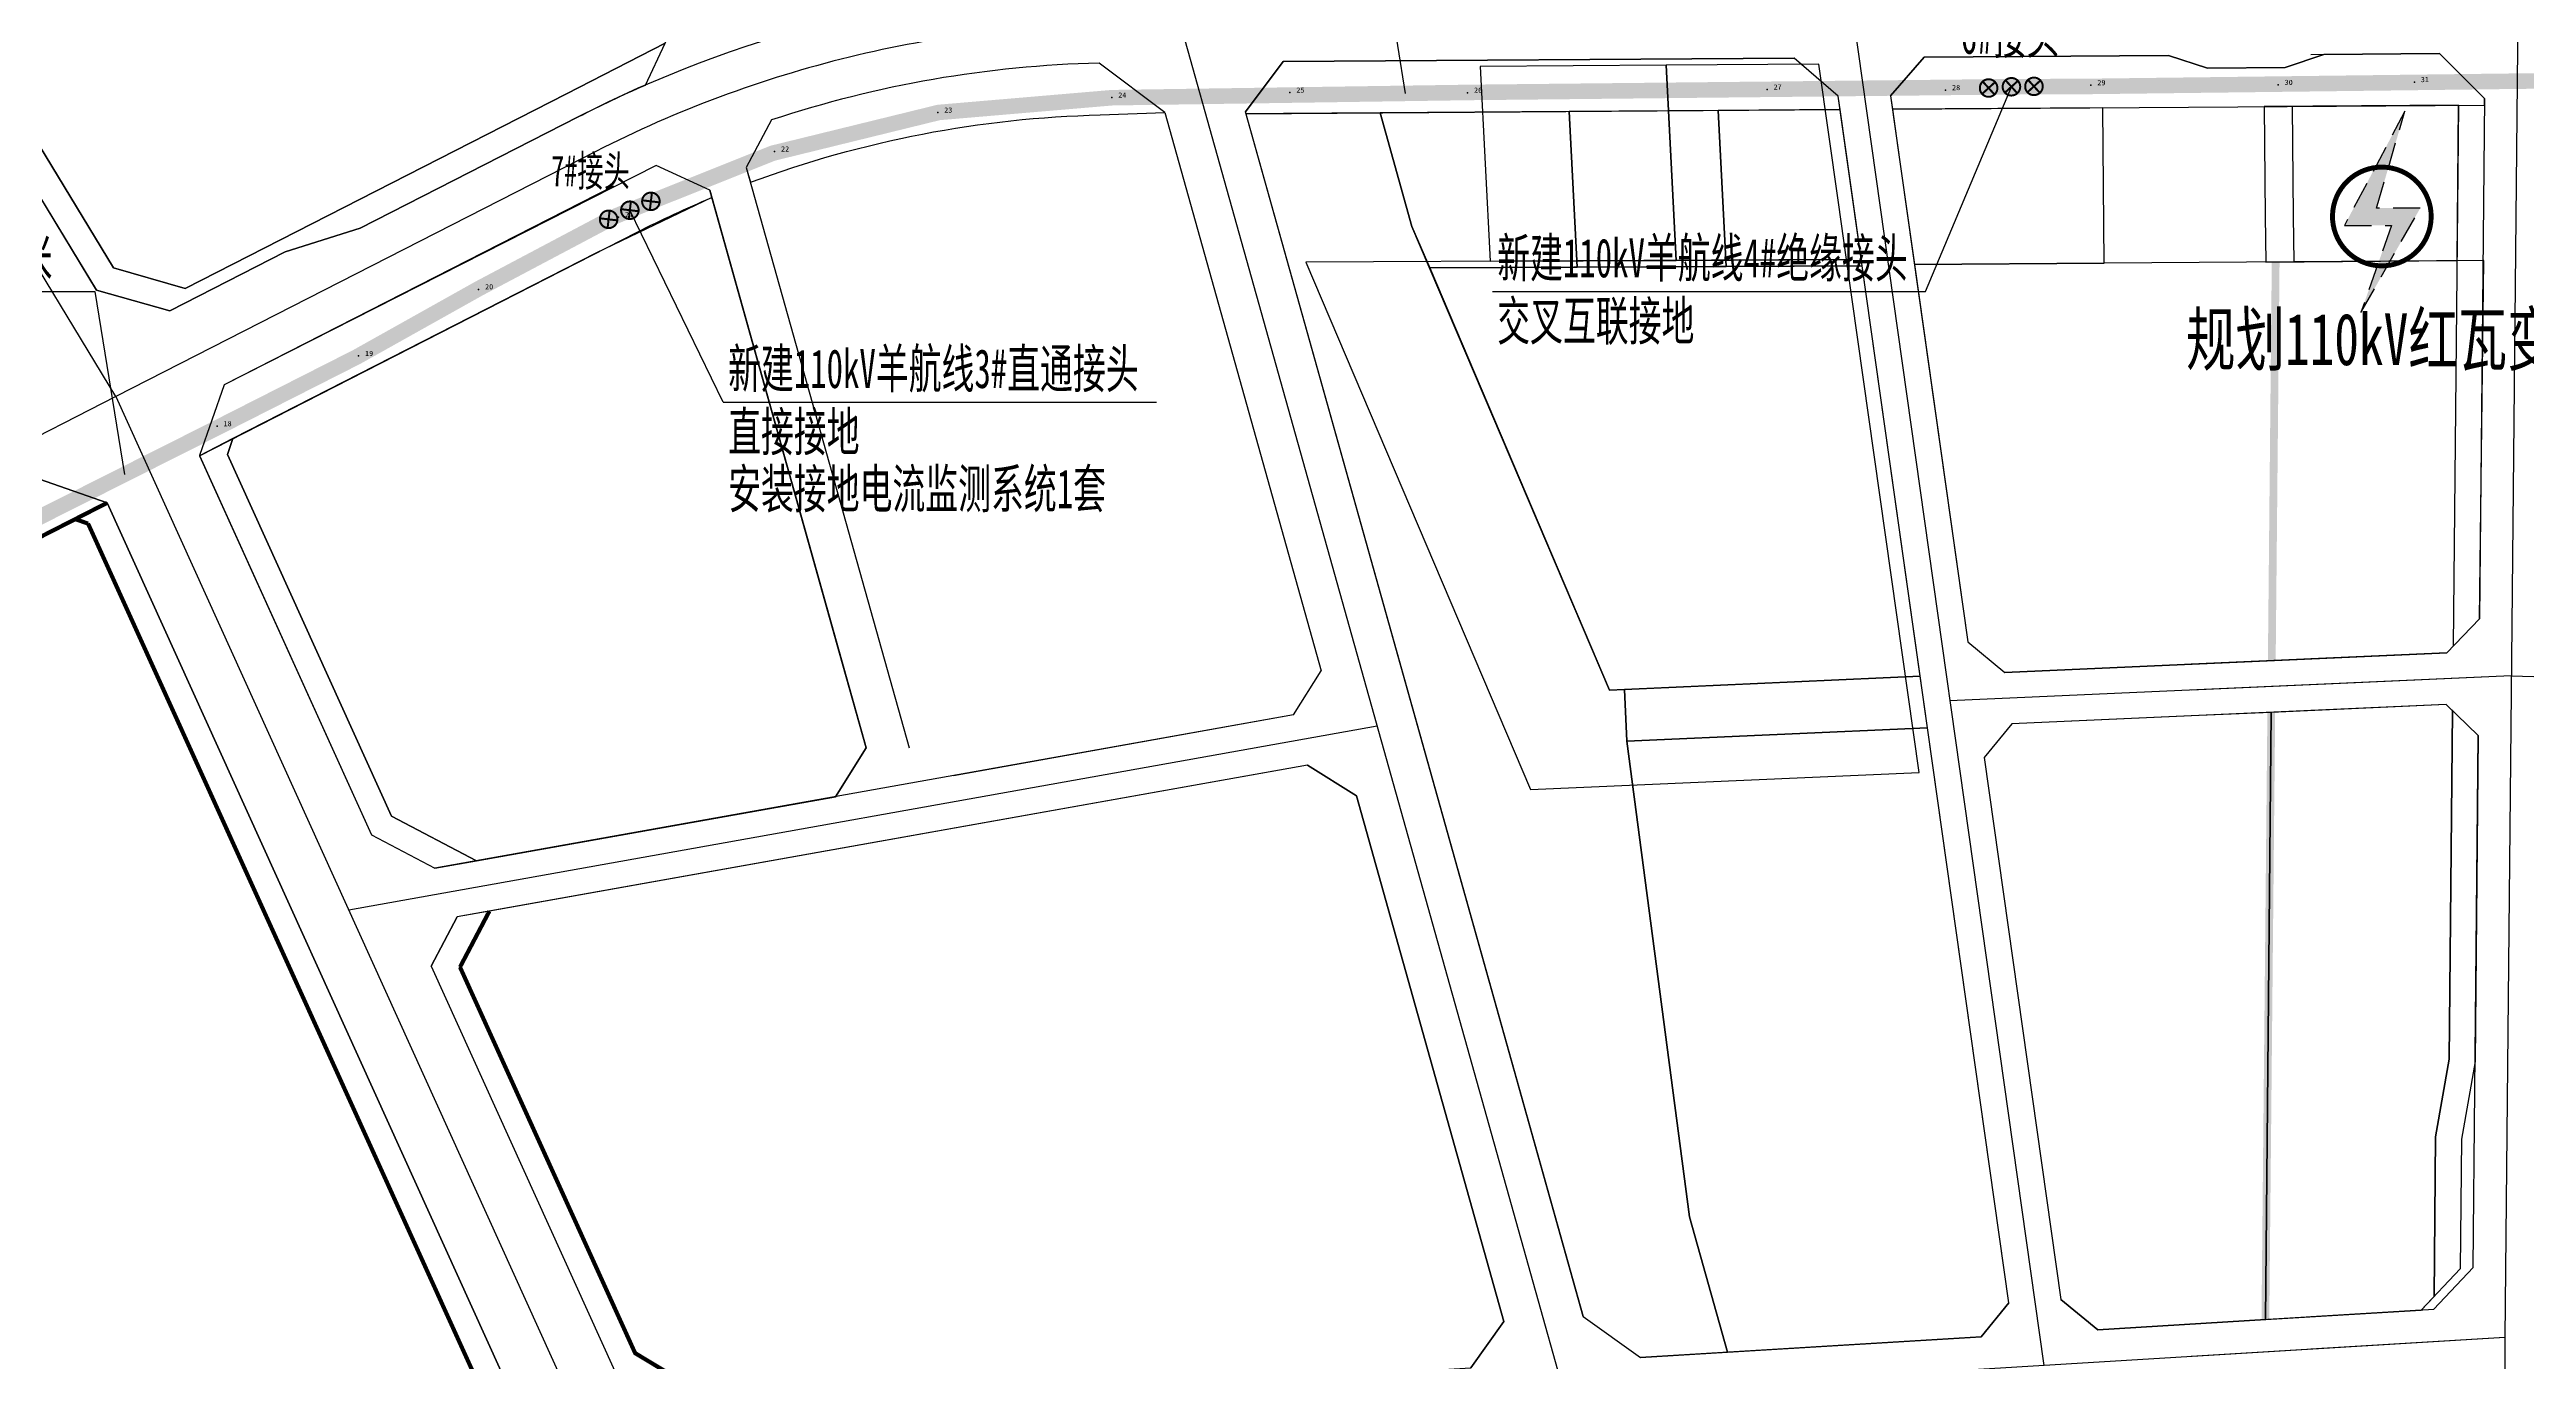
# Model space of a CAD drawing. Header units: inches. Extents: x 14633 to 228805, y -943 to 210487.
# Drawn here: x 215527 to 216483, y 204883 to 205389 of the extents above; entities that cross this region are included whole.
import ezdxf

# ---------------------------------------------------------------- set-up
doc = ezdxf.new("R2010")
doc.units = ezdxf.units.IN
doc.header["$LTSCALE"] = 10
doc.header["$MEASUREMENT"] = 0
for name, pattern in [('CENTER', [2, 1.25, -0.25, 0.25, -0.25]), ('DASH', [0.35, 0.25, -0.1]), ('DASHED', [0.75, 0.5, -0.25]), ('DASHEDX2', [1.5, 1, -0.5]), ('HIDDENX2', [0.75, 0.5, -0.25])]:
    doc.linetypes.add(name, pattern=pattern)
for name, color, linetype in [('110KV电缆改造线', 1, 'Continuous'), ('110kV羊航线现状', 7, 'Continuous'), ('1地块界线', 7, 'DASHEDX2'), ('1道路中线', 7, 'CENTER'), ('1道路红线', 7, 'Continuous'), ('80m线', 7, 'DASHED'), ('B-C', 233, 'Continuous'), ('B-C2', 220, 'Continuous'), ('B-G12', 102, 'Continuous'), ('B-G22', 122, 'Continuous'), ('B-R21', 51, 'Continuous'), ('B-R22', 21, 'Continuous'), ('B-U12', 144, 'Continuous'), ('Error_Layer', 7, 'Continuous'), ('粘贴', 7, 'Continuous'), ('防护绿地', 5, 'Continuous')]:
    doc.layers.add(name, color=color, linetype=linetype)
doc.styles.add('GTF_XW', font='', dxfattribs={"width": 0.85})
doc.styles.add('LY', font='simhei.ttf', dxfattribs={"height": 110})
doc.styles.get("Standard").update_dxf_attribs({"font": ''})
doc.styles.get('GTF_XW').set_extended_font_data('SimSun')
doc.styles.get('Standard').set_extended_font_data('SimSun')

# ---------------------------------------------------------------- blocks, each defined once
blk = doc.blocks.new('规划110')
at = {"linetype": 'HIDDENX2'}
blk.add_hatch(color=8, dxfattribs=at).paths.add_polyline_path([(4.227091767660255, 19.33197846131247), (-6.871658793535659, -1.657935183404391), (1.783887494735751, -1.657935183404391), (-3.841519912506243, -17.62183435089514), (7.066970484783582, 1.545551573154), (-0.9647208968597454, 1.545551573154)])
at = {"color": 8, "linetype": 'HIDDENX2'}
blk.add_lwpolyline([(4.227091767660255, 19.33197846131247), (-6.871658793535659, -1.657935183404391), (1.783887494735751, -1.657935183404391), (-3.841519912506243, -17.62183435089514), (7.066970484783582, 1.545551573154), (-0.9647208968597454, 1.545551573154)], close=True, dxfattribs=at)
at = {"color": 8, "const_width": 0.9071423109291816}
blk.add_lwpolyline([(6.421601556301908, -6.40732008564396, 102.191606915449), (6.165958904286995, -6.653695816494746, 0.009785539440899585)], format="xyb", close=True, dxfattribs=at)
blk = doc.blocks.new('357457')
at = {"color": 8}
for p in [(16189.855, 5373.979, -5.093), (16189.855, 5373.979, -5.093), (16258.767, 5373.761, -5.013), (16258.767, 5373.761, -5.013), (16314.839, 5375.661, -5.138), (16314.839, 5375.661, -5.138), (16387.132, 5375.786, -5.091), (16387.132, 5375.786, -5.091), (16439.717, 5376.865, -5.165), (16439.717, 5376.865, -5.165), (15869.723, 5365.097, -4.853), (15869.723, 5365.097, -4.853), (15936.924, 5370.891, -5.213), (15936.924, 5370.891, -5.213), (16005.664, 5372.812, -4.981), (16005.664, 5372.812, -4.981), (16074.242, 5372.792, -4.997), (16074.242, 5372.792, -4.997), (15806.761, 5350.09, -5.604), (15806.761, 5350.09, -5.604), (15746.523, 5324.773, -4.917), (15746.523, 5324.773, -4.917), (15692.497, 5296.921, -5.588), (15692.497, 5296.921, -5.588), (15646.158, 5271.217, -5.792), (15646.158, 5271.217, -5.792), (15591.558, 5244.096, -5.365), (15591.558, 5244.096, -5.365)]:
    blk.add_point(p, dxfattribs=at)
for s, p in [('25', (16008.164, 5372.812)), ('26', (16076.742, 5372.792)), ('27', (16192.355, 5373.979)), ('28', (16261.267, 5373.761)), ('29', (16317.339, 5375.661)), ('30', (16389.632, 5375.786)), ('31', (16442.217, 5376.865)), ('23', (15872.223, 5365.097)), ('24', (15939.424, 5370.891)), ('22', (15809.261, 5350.09)), ('21', (15749.023, 5324.773)), ('20', (15694.997, 5296.921)), ('19', (15648.658, 5271.217)), ('18', (15594.058, 5244.096))]:
    blk.add_text(s, height=2, dxfattribs=at).set_placement(p)
blk = doc.blocks.new('121224')
at = {"layer": '110KV电缆改造线', "color": 3, "lineweight": -2, "const_width": 1.5, "flags": 128}
blk.add_lwpolyline([(6155.907721018499, 28411.77077455348, -1), (6166.256586455725, 28403.52152679133, -1), (6155.907721018499, 28411.77077455348, 1.896543585588119)], format="xyb", dxfattribs=at)
for points in [[(6155.907721018499, 28411.77077455348), (6166.256586455725, 28403.52152679133)], [(6165.206777618187, 28412.82058339101), (6156.957529856041, 28402.4717179538)]]:
    blk.add_lwpolyline(points, dxfattribs=at)

msp = doc.modelspace()

# ---------------------------------------------------------------- linework, layer by layer
at = {"layer": '110kV羊航线现状', "color": 0}
for p, q in [((216038.7763333192, 205443.0329118159), (216050.2202294959, 205372.5258006164, 0.107)), ((216251.0441350506, 205296.1057413545, -0.214), (216284.1787410241, 205375.0837310463)), ((215786.9513807108, 205253.3922685993), (215750.8805617143, 205327.4499993239)), ((215247.2122235375, 205296.0457011833), (215544.4065127085, 205296.0457011833)), ((215544.4065127085, 205296.0457011833), (215555.8504088852, 205225.5385899839, 0.1070000000000003)), ((216083.8313324443, 205296.1057413545, -0.214), (216251.0441350506, 205296.1057413545, -0.214)), ((215786.9513807108, 205253.3922685993), (215954.1641833171, 205253.3922685993))]:
    msp.add_line(p, q, dxfattribs=at)
at = {"layer": '110kV羊航线现状', "color": 0, "linetype": 'DASH', "const_width": 6, "elevation": 0.107}
for points in [[(216284.1787410229, 205375.0837310465), (216074.9838531606, 205372.8902580521), (215937.0284465188, 205370.8599060155), (215870.0990170941, 205365.1642755121), (215806.0434796912, 205349.4539061284), (215750.8805617143, 205327.4499993239)], [(216819.4633822564, 205379.0952132475), (216814.0236382776, 205379.1398070993), (216754.1065423272, 205378.2141313934), (216695.7192106282, 205378.9480724297), (216513.8722590276, 205377.6634315262), (216313.0081355456, 205375.1936018657), (216284.1787410229, 205375.0837310465)], [(215750.8805617143, 205327.4499993239), (215745.2638287446, 205325.1068341753), (215692.7576771729, 205297.3035612178), (215645.4691987419, 205270.8398038786), (215591.0036481491, 205243.223375519), (215520.6971696212, 205207.8538044487), (215467.5028292732, 205179.8366177395), (215353.5466628074, 205122.1915986281), (215285.7648931415, 205092.4495797194)]]:
    msp.add_lwpolyline(points, dxfattribs=at)
at = {"layer": '1地块界线', "color": 8, "ltscale": 20, "const_width": 1.6, "flags": 128}
for points in [[(215239.9508424554, 205056.7389991308), (215549.1231194456, 205214.5486519895)], [(215536.8061240973, 205208.2617339673), (215541.7576239383, 205206.5303877391)], [(215541.7576239383, 205206.5303877391), (215695.4960756901, 204867.8289644533)], [(215685.3174863125, 205035.419416241), (215696.6516661088, 205056.9782508244)], [(215685.3174863125, 205035.419416241), (215752.9276796956, 204886.4672935512), (215790.9458113671, 204863.5718965719)]]:
    msp.add_lwpolyline(points, dxfattribs=at)
at = {"layer": '1道路中线', "color": 8, "ltscale": 50}
for p, q in [((216479.614347979, 205403.1148500783), (216474.6462348838, 204892.5280056383)), ((216479.614347979, 205403.1148500783), (216474.6462348838, 204892.5280056383)), ((216479.614347979, 205403.1148500783), (216474.6462348838, 204892.5280056383)), ((216479.614347979, 205403.1148500783), (216474.6462348838, 204892.5280056383)), ((216479.614347979, 205403.1148500783), (216474.6462348838, 204892.5280056383)), ((216479.614347979, 205403.1148500783), (216474.6462348838, 204892.5280056383)), ((215963.32968747, 205399.4918935303), (216248.6729381853, 204382.1754369397)), ((215737.7812694668, 205350.140470388), (215552.4553320913, 205255.5452430033)), ((215552.4553979384, 205255.5452766134), (214785.591243203, 204864.1176647116)), ((216477.1302914314, 205147.8214278583), (216260.4600707388, 205138.1693450928)), ((216477.1302914314, 205147.8214278583), (216353.621620634, 205142.3194446648)), ((216477.1302914314, 205147.8214278583), (216353.621620634, 205142.3194446648)), ((216477.1302914314, 205147.8214278583), (216353.621620634, 205142.3194446648)), ((216477.1302914314, 205147.8214278583), (216353.621620634, 205142.3194446648)), ((216477.1302914314, 205147.8214278583), (216399.781046031, 205144.3757244475)), ((216039.3893225827, 205128.3212305185), (215642.3733651238, 205057.4466839239)), ((216474.6462348838, 204892.5280056383), (215737.5294246695, 204847.8082204481)), ((216474.6462348838, 204892.5280056383), (216353.621620634, 204885.1856215318)), ((216474.6462348838, 204892.5280056383), (216353.621620634, 204885.1856215318)), ((216474.6462348838, 204892.5280056383), (216353.621620634, 204885.1856215318)), ((216474.6462348838, 204892.5280056383), (216353.621620634, 204885.1856215318)), ((216474.6462348838, 204892.5280056383), (216399.781046031, 204887.9860455075)), ((216474.6462348838, 204892.5280056383), (216473.9669372764, 204459.3128735241)), ((216474.6462348838, 204892.5280056383), (216473.9669372764, 204459.3128735241)), ((216474.6462348838, 204892.5280056383), (216473.9669372764, 204459.3128735241)), ((216474.6462348838, 204892.5280056383), (216473.9669372764, 204459.3128735241)), ((216474.6462348838, 204892.5280056383), (216473.9669372764, 204459.3128735241)), ((216474.6462348838, 204892.5280056383), (216473.9669372764, 204459.3128735241))]:
    msp.add_line(p, q, dxfattribs=at)
for points in [[(215552.4553979384, 205255.5452766134), (215467.1944977193, 205396.0103331202), (215467.1944216014, 205396.010332586), (215110.6317660536, 205983.437854361), (215108.8466551839, 205986.4374821161), (215107.1141669181, 205989.4678074939), (215105.4348289887, 205992.5279074278), (215103.8091529384, 205995.6168497818), (215102.2376339639, 205998.733693634), (215100.720750765, 206001.8774895637), (215099.2589653992, 206005.0472799401), (215097.8527231402, 206008.2420992145), (215095.7457451516, 206013.3369454711), (215036.5196144723, 206162.3334245356)], [(216223.2214790493, 205401.3156484084), (216296.7488010758, 204881.735231799)], [(215552.4553320913, 205255.5452430033), (215737.5294246695, 204847.8082204481)], [(217386.5538596618, 204898.9305684885), (216474.6463147806, 204892.5280104855)]]:
    msp.add_lwpolyline(points, dxfattribs=at)
at = {"layer": '1道路中线', "color": 8, "linetype": 'CENTER', "ltscale": 20}
msp.add_lwpolyline([(216477.1302914314, 205147.8214278583), (216730.0796643213, 205139.6602255417)], dxfattribs=at)
at = {"layer": '1道路中线', "color": 8, "ltscale": 50}
msp.add_arc((215942.3635817702, 204949.3336871463), 449.9999999999994, 90.40205864823078, 117.0409605240907, dxfattribs=at)
at = {"layer": '1道路红线', "color": 8}
for p, q in [((215545.0682597559, 205296.6234011186), (215280.7686541473, 205732.0500760875)), ((215545.0682597558, 205296.6234011186), (215280.7686541473, 205732.0500760875)), ((216003.076597774, 205384.7704426822), (216200.2528742769, 205386.1541000648)), ((216250.5237063027, 205386.5068687097), (216344.7679085811, 205387.1682144282)), ((216344.7679085811, 205387.1682144282), (216359.8026252174, 205382.273595376)), ((216359.8026252174, 205382.273595376), (216389.801886594, 205382.4841110639)), ((216389.801886594, 205382.4841110639), (216404.7664313344, 205387.5892458039)), ((216404.7664313344, 205387.5892458039), (216449.4673669343, 205387.9029284673)), ((216404.7664313344, 205387.5892458039), (216449.4673669343, 205387.9029284673)), ((216449.4673669343, 205387.9029284673), (216466.7966655972, 205370.5265576486)), ((216449.4673669343, 205387.9029284673), (216466.7966655972, 205370.5265576486)), ((216449.4673669343, 205387.9029284673), (216466.7966655972, 205370.5265576486)), ((215957.381828932, 205365.1550358307), (216017.7890117303, 205149.7890827098)), ((215957.381828932, 205365.1550358307), (216017.7890117303, 205149.7890827098)), ((216237.5334851234, 205371.5489382446), (216267.3373153956, 205160.940335584)), ((216466.7966655972, 205370.5265576486), (216464.8433414465, 205169.7779846723)), ((216466.7966655972, 205370.5265576486), (216464.8433414465, 205169.7779846723)), ((216466.7966655972, 205370.5265576486), (216464.8433414465, 205169.7779846723)), ((215805.568658243, 205362.2648544093), (215795.8430890527, 205343.9748883517)), ((215761.0067315136, 205344.7255090963), (215594.3076715648, 205260.0667442866)), ((215781.703051524, 205335.1422686293), (215761.0067315136, 205344.7255090963)), ((215744.600679877, 205336.7802442799), (215594.3076715648, 205260.0667442866)), ((215781.703051524, 205335.1422686293), (215842.0581626109, 205119.9619635264)), ((215795.8430890527, 205343.9748883517), (215858.6699807701, 205119.9820982637)), ((215594.3076715648, 205260.0667442866), (215584.7604360406, 205232.7624798879)), ((215594.3076715648, 205260.0667442866), (215584.7604360406, 205232.7624798879)), ((215584.7604360406, 205232.7624798879), (215651.1926052763, 205086.4056640379)), ((215584.7604360406, 205232.7624798879), (215651.1926052763, 205086.4056640379)), ((215523.015640188, 205223.6774184626), (215549.0956742853, 205214.5582484908)), ((215549.0956742853, 205214.5582484908), (215706.2587080178, 204868.312123292)), ((216452.2341041617, 205156.7222862614), (216464.8433414465, 205169.7779846723)), ((216267.3373153956, 205160.940335584), (216281.5763915822, 205149.119938504)), ((216452.2341041617, 205156.7222862614), (216281.5763915822, 205149.119938504)), ((216452.2341041617, 205156.7222862614), (216353.621620634, 205152.3293620761)), ((216007.0734222099, 205132.7103503216), (216017.7890117303, 205149.7890827098)), ((216007.0734222099, 205132.7103503216), (216017.7890117303, 205149.7890827098)), ((216452.0392226542, 205136.6937699853), (216284.3917082779, 205129.2255185614)), ((216452.0392226542, 205136.6937699853), (216353.621620634, 205132.3095272534)), ((216464.4052164054, 205124.7506517725), (216452.0392226542, 205136.6937699853)), ((216007.0734222099, 205132.7103503216), (215675.6533460972, 205073.5458578484)), ((216007.0734222099, 205132.7103503216), (215875.7487131583, 205109.2665087434)), ((216284.3917082779, 205129.2255185614), (216273.6555534284, 205116.2925412834)), ((216464.4052164054, 205124.7506517725), (216463.1810812228, 204998.9428635717)), ((216464.4052164054, 205124.7506517725), (216463.1810812228, 204998.9428635717)), ((215842.0581626109, 205119.9619635264), (215830.2516239614, 205101.1444534264)), ((216273.6555534284, 205116.2925412834), (216303.2539242437, 204907.1358167448)), ((216012.5001086415, 205113.3629243785), (215684.1837541711, 205054.7525024912)), ((216012.5001086415, 205113.3629243785), (215684.1837541711, 205054.7525024912)), ((216012.5001086415, 205113.3629243785), (216031.3176187415, 205101.5563857291)), ((216012.5001086415, 205113.3629243785), (216031.3176187415, 205101.5563857291)), ((215830.2516239614, 205101.1444534264), (215675.6533460972, 205073.5458578484)), ((216031.3176187415, 205101.5563857291), (216088.2040958331, 204898.7425846047)), ((216031.3176187415, 205101.5563857291), (216088.2040958331, 204898.7425846047)), ((215651.1926052763, 205086.4056640379), (215675.6533460972, 205073.5458578484)), ((215651.1926052763, 205086.4056640379), (215675.6533460972, 205073.5458578484)), ((215674.1892121017, 205035.7418036065), (215684.1837541711, 205054.7525024912)), ((215674.1892121017, 205035.7418036065), (215684.1837541711, 205054.7525024912)), ((215674.1892121017, 205035.7418036065), (215745.1063652668, 204879.5041126534)), ((215674.1892121017, 205035.7418036065), (215745.1063652668, 204879.5041126534)), ((216283.2266000902, 204905.9207886493), (216272.5010016323, 204892.7871367719)), ((216317.4824440387, 204895.5160942643), (216303.2539242437, 204907.1358167448)), ((216088.2040958331, 204898.7425846047), (216075.4623333942, 204880.8330925883)), ((216088.2040958331, 204898.7425846047), (216075.4623333942, 204880.8330925883)), ((216118.8405137399, 204900.601250706), (216141.0345168551, 204884.8112598451)), ((216382.3850778559, 204899.4536409358), (216317.4824440387, 204895.5160942643)), ((216442.2845215188, 204903.0876514705), (216353.621620634, 204897.7086045854)), ((216272.5010016323, 204892.7871367719), (216141.0345168551, 204884.8112598451))]:
    msp.add_line(p, q, dxfattribs=at)
msp.add_lwpolyline([(215926.7712202658, 205414.0721923971, 0.1100448968967663), (215730.9618590569, 205363.5006964962)], format="xyb", dxfattribs=at)
for points in [[(215957.381828932, 205365.1550358307), (215931.981569741, 205384.2097773447)], [(215957.381828932, 205365.1550358307), (215931.981569741, 205384.2097773447)], [(216118.8405137399, 204900.601250706), (215988.478370576, 205365.3732515318), (216003.076597774, 205384.7704426822)], [(216283.2266000902, 204905.9207886493), (216217.3542577675, 205371.407333294), (216200.2528742769, 205386.1541000648)], [(216237.5334851234, 205371.5489382446), (216250.5237063027, 205386.5068687097)], [(216399.781046031, 205387.5542615487), (216449.4673669343, 205387.9029284673)], [(216404.7664313344, 205387.5892458039), (216449.4673669343, 205387.9029284673)], [(216449.4673669343, 205387.9029284673), (216466.7966655972, 205370.5265576486)], [(216449.4673669343, 205387.9029284673), (216466.7966655972, 205370.5265576486)], [(216449.4673669343, 205387.9029284673), (216466.7966655972, 205370.5265576486)], [(216449.4673669343, 205387.9029284673), (216466.7966655972, 205370.5265576486)], [(216449.4673669343, 205387.9029284673), (216466.7966655972, 205370.5265576486)], [(216449.4673669343, 205387.9029284673), (216466.7966655972, 205370.5265576486)], [(216449.4673669343, 205387.9029284673), (216466.7966655972, 205370.5265576486)], [(216449.4673669343, 205387.9029284673), (216466.7966655972, 205370.5265576486)], [(215730.9618590567, 205363.5006964961), (215646.7873096411, 205320.535795011)], [(216466.7966655972, 205370.5265576486), (216464.8433414465, 205169.7779846723)], [(216466.7966655972, 205370.5265576486), (216464.8433414465, 205169.7779846723)], [(216466.7966655972, 205370.5265576486), (216464.8433414465, 205169.7779846723)], [(216466.7966655972, 205370.5265576486), (216464.8433414465, 205169.7779846723)], [(216466.7966655972, 205370.5265576486), (216464.8433414465, 205169.7779846723)], [(216466.7966655972, 205370.5265576486), (216464.8433414465, 205169.7779846723)], [(216466.7966655972, 205370.5265576486), (216464.8433414465, 205169.7779846723)], [(216466.7966655972, 205370.5265576486), (216464.8433414465, 205169.7779846723)], [(215646.7873096411, 205320.535795011), (215617.7937206216, 205311.3503828934)], [(215617.7937206216, 205311.3503828934), (215573.2596335947, 205288.6190148597)], [(215617.7937206216, 205311.3503828934), (215573.2596335947, 205288.6190148597)], [(215573.2596335947, 205288.6190148597), (215545.0683451513, 205296.6233768722)], [(215573.2596335947, 205288.6190148597), (215545.0683451513, 205296.6233768722)], [(216452.2341041617, 205156.7222862614), (216464.8433414465, 205169.7779846723)], [(216452.2341041617, 205156.7222862614), (216464.8433414465, 205169.7779846723)], [(216452.2341041617, 205156.7222862614), (216464.8433414465, 205169.7779846723)], [(216452.2341041617, 205156.7222862614), (216464.8433414465, 205169.7779846723)], [(216452.2341041617, 205156.7222862614), (216464.8433414465, 205169.7779846723)], [(216452.2341041617, 205156.7222862614), (216464.8433414465, 205169.7779846723)], [(216452.2341041617, 205156.7222862614), (216464.8433414465, 205169.7779846723)], [(216452.2341041617, 205156.7222862614), (216464.8433414465, 205169.7779846723)], [(216452.2341041617, 205156.7222862614), (216464.8433414465, 205169.7779846723)], [(216452.2341041617, 205156.7222862614), (216464.8433414465, 205169.7779846723)], [(216452.2341041617, 205156.7222862614), (216353.621620634, 205152.3293620761)], [(216452.2341041617, 205156.7222862614), (216353.621620634, 205152.3293620761)], [(216452.2341041617, 205156.7222862614), (216353.621620634, 205152.3293620761)], [(216452.2341041617, 205156.7222862614), (216399.781046031, 205154.3856418589)], [(216452.0392226542, 205136.6937699853), (216353.621620634, 205132.3095272534)], [(216452.0392226542, 205136.6937699853), (216353.621620634, 205132.3095272534)], [(216452.0392226542, 205136.6937699853), (216353.621620634, 205132.3095272534)], [(216452.0392226542, 205136.6937699853), (216399.781046031, 205134.3658070362)], [(216464.4052164054, 205124.7506517725), (216452.0392226542, 205136.6937699853)], [(216464.4052164054, 205124.7506517725), (216452.0392226542, 205136.6937699853)], [(216464.4052164054, 205124.7506517725), (216452.0392226542, 205136.6937699853)], [(216464.4052164054, 205124.7506517725), (216452.0392226542, 205136.6937699853)], [(216464.4052164054, 205124.7506517725), (216452.0392226542, 205136.6937699853)], [(216464.4052164054, 205124.7506517725), (216452.0392226542, 205136.6937699853)], [(216464.4052164054, 205124.7506517725), (216452.0392226542, 205136.6937699853)], [(216464.4052164054, 205124.7506517725), (216452.0392226542, 205136.6937699853)], [(216464.4052164054, 205124.7506517725), (216452.0392226542, 205136.6937699853)], [(216464.4052164054, 205124.7506517725), (216452.0392226542, 205136.6937699853)], [(216464.4052164054, 205124.7506517725), (216463.1810812228, 204998.9428635717)], [(216464.4052164054, 205124.7506517725), (216463.1810812228, 204998.9428635717)], [(216464.4052164054, 205124.7506517725), (216463.1810812228, 204998.9428635717)], [(216464.4052164054, 205124.7506517725), (216463.1810812228, 204998.9428635717)], [(216464.4052164054, 205124.7506517725), (216463.1810812228, 204998.9428635717)], [(216464.4052164054, 205124.7506517725), (216463.1810812228, 204998.9428635717)], [(216464.4052164054, 205124.7506517725), (216463.1810812228, 204998.9428635717)], [(216464.4052164054, 205124.7506517725), (216463.1810812228, 204998.9428635717)], [(216463.1810812228, 204998.9428635717), (216457.8894256578, 204968.9929323301)], [(216463.1810812228, 204998.9428635717), (216457.8894256578, 204968.9929323301)], [(216463.1810812228, 204998.9428635717), (216457.8894256578, 204968.9929323301)], [(216463.1810812228, 204998.9428635717), (216457.8894256578, 204968.9929323301)], [(216463.1810812228, 204998.9428635717), (216457.8894256578, 204968.9929323301)], [(216463.1810812228, 204998.9428635717), (216457.8894256578, 204968.9929323301)], [(216463.1810812228, 204998.9428635717), (216457.8894256578, 204968.9929323301)], [(216463.1810812228, 204998.9428635717), (216457.8894256578, 204968.9929323301)], [(216457.8894256578, 204968.9929323301), (216457.4029385907, 204918.9952990828)], [(216457.8894256578, 204968.9929323301), (216457.4029385907, 204918.9952990828)], [(216457.8894256578, 204968.9929323301), (216457.4029385907, 204918.9952990828)], [(216457.8894256578, 204968.9929323301), (216457.4029385907, 204918.9952990828)], [(216457.8894256578, 204968.9929323301), (216457.4029385907, 204918.9952990828)], [(216457.8894256578, 204968.9929323301), (216457.4029385907, 204918.9952990828)], [(216457.8894256578, 204968.9929323301), (216457.4029385907, 204918.9952990828)], [(216457.8894256578, 204968.9929323301), (216457.4029385907, 204918.9952990828)], [(216457.4029385907, 204918.9952990828), (216442.2845215188, 204903.0876514705)], [(216457.4029385907, 204918.9952990828), (216442.2845215188, 204903.0876514705)], [(216457.4029385907, 204918.9952990828), (216442.2845215188, 204903.0876514705)], [(216457.4029385907, 204918.9952990828), (216442.2845215188, 204903.0876514705)], [(216457.4029385907, 204918.9952990828), (216442.2845215188, 204903.0876514705)], [(216457.4029385907, 204918.9952990828), (216442.2845215188, 204903.0876514705)], [(216457.4029385907, 204918.9952990828), (216442.2845215188, 204903.0876514705)], [(216457.4029385907, 204918.9952990828), (216442.2845215188, 204903.0876514705)], [(216442.2845215188, 204903.0876514705), (216353.621620634, 204897.7086045854)], [(216442.2845215188, 204903.0876514705), (216353.621620634, 204897.7086045854)], [(216442.2845215188, 204903.0876514705), (216353.621620634, 204897.7086045854)], [(216442.2845215188, 204903.0876514705), (216399.781046031, 204900.5090285612)]]:
    msp.add_lwpolyline(points, dxfattribs=at)
msp.add_arc((215942.3635817702, 204949.3336871463), 434.9999999999994, 91.36759070983358, 108.3288868551961, dxfattribs=at)
at = {"layer": '80m线', "color": 8, "ltscale": 150, "const_width": 3, "flags": 128}
for points in [[(216386.1791975524, 205307.4568427383), (216384.683239645, 205153.7130746905)], [(216384.4883581374, 205133.6845584143), (216382.2091401549, 204899.442967056)]]:
    msp.add_lwpolyline(points, dxfattribs=at)
at = {"layer": 'B-C', "color": 8}
msp.add_lwpolyline([(215541.7576239383, 205206.5303877391), (215536.8061240973, 205208.2617339673), (215239.9508424554, 205056.7389991308), (215437.4610164827, 204722.6868339103), (215454.9564169765, 204717.6097270835), (215683.816301562, 204834.4258248633), (215695.4960756902, 204867.8289644533)], close=True, dxfattribs=at)
at = {"layer": 'B-C2', "color": 8}
msp.add_lwpolyline([(215447.7428087824, 205746.0472584657), (215447.0068069516, 205850.8699947861), (215346.446429155, 205850.1639206579), (215346.4662694518, 205845.1638245339), (215260.6611389101, 205844.5614569092), (215256.5900698715, 205835.555993733), (215259.5769424195, 205786.2350730373), (215551.5785233536, 205305.1702100361), (215579.2790872639, 205297.3051796054), (215726.41558545, 205372.4075139014), (215764.5274433165, 205391.8608074446), (215765.3239866946, 205393.5375247033), (215738.7058003778, 205488.4376806272), (215738.1487687436, 205492.4605236054), (215737.7035437662, 205534.9489855627), (215613.9686167396, 205472.1945953631)], close=True, dxfattribs=at)
at = {"layer": 'B-G12', "color": 8}
for points in [[(215764.5274433165, 205391.8608074447), (215726.41558545, 205372.4075139014), (215579.2790872639, 205297.3051796054), (215551.5785233536, 205305.1702100361), (215259.5769424195, 205786.2350730373), (215256.5900698715, 205835.555993733), (215260.6611296843, 205844.5614365012), (215274.266544095, 205874.6576123781), (215257.7527089299, 205874.5417729732), (215241.3931751833, 205838.3534456969), (215243.5322264204, 205803.0322276893), (215269.476360502, 205760.2899546244), (215280.7686541473, 205732.0500760875), (215545.0682597559, 205296.6234011186), (215573.2596335947, 205288.6190148597), (215617.7937206216, 205311.3503828934), (215646.7873096411, 205320.535795011), (215730.9618590567, 205363.5006964961, -0.01540461567437847), (215756.8651708819, 205375.7317869989)], [(215932.4589036274, 205364.215474347), (215957.381828932, 205365.1550358307), (215931.981569741, 205384.2097773447, 0.07414302883110346), (215805.568658243, 205362.2648544093), (215795.8430890527, 205343.9748883517), (215797.4590215601, 205338.2137051857, -0.08339595910392075)], [(215753.6932270904, 205318.9666094692, -0.01912999695240896), (215782.4984577389, 205332.3064565679), (215781.703051524, 205335.1422686293), (215761.0067315136, 205344.7255090963), (215594.3076715648, 205260.0667442866), (215584.7604360406, 205232.7624798879), (215584.769135134, 205232.7433149015)]]:
    msp.add_lwpolyline(points, format="xyb", close=True, dxfattribs=at)
for points in [[(216200.2528742769, 205386.1541000648), (216003.076597774, 205384.7704426822), (215988.478370576, 205365.3732515318), (215988.6759327197, 205364.6688955695), (216218.0800244238, 205366.2787072097), (216217.3542577675, 205371.407333294)], [(216135.7035822775, 205122.6018575257), (216134.813518119, 205142.5820423546), (216129.0753926205, 205142.3264241065), (216052.7961145171, 205321.206505789), (216040.5035021263, 205365.0325884047), (216003.2169415659, 205364.7709350977), (215988.6759327197, 205364.6688955695), (216118.8405137399, 204900.601250706), (216141.0345168551, 204884.8112598451), (216174.6273305895, 204886.8492861027), (216159.9768707021, 204939.0816550222)], [(215595.5230683682, 205233.2456387266), (215597.6455599988, 205239.3157804464), (215584.769135134, 205232.7433149015), (215651.1926052763, 205086.4056640379), (215675.6533460972, 205073.5458578484), (215691.6955949558, 205076.4096901273), (215658.8811738973, 205093.6612974323)], [(215549.1043733787, 205214.5390835044), (215536.8061240973, 205208.2617339673), (215541.7576239383, 205206.5303877391), (215695.4960756902, 204867.8289644533), (215683.816301562, 204834.4258248633), (215696.7114724936, 204841.0078588933), (215706.2587080178, 204868.312123292)], [(216134.813518119, 205142.5820423546), (216135.7035822775, 205122.6018575257), (216251.8313654134, 205127.7750417807), (216249.0160487177, 205147.6694617232)], [(215696.6516661088, 205056.9782508244), (215684.1837541711, 205054.7525024912), (215674.1892121017, 205035.7418036065), (215745.1063652668, 204879.5041126534), (215773.3360591557, 204862.5035389856), (215790.9458113671, 204863.5718965719), (215752.9276796956, 204886.4672935512), (215685.3174863125, 205035.419416241)]]:
    msp.add_lwpolyline(points, close=True, dxfattribs=at)
at = {"layer": 'B-G22', "color": 8}
for points in [[(216449.4673669343, 205387.9029284673), (216404.7664313344, 205387.5892458039), (216389.801886594, 205382.4841110639), (216359.8026252174, 205382.273595376), (216344.7679085811, 205387.1682144282), (216250.5237063027, 205386.5068687097), (216237.5334851234, 205371.5489382446), (216238.2592517798, 205366.4203121604), (216466.772313952, 205368.0238711236), (216466.7966655972, 205370.5265576486)], [(215549.1043733787, 205214.5390835044), (215549.0956742853, 205214.5582484908), (215523.015640188, 205223.6774184626), (215243.1124601211, 205080.8074816416), (215237.3864884974, 205061.0761326293), (215239.9508424554, 205056.7389991308)]]:
    msp.add_lwpolyline(points, close=True, dxfattribs=at)
at = {"layer": 'B-R21', "color": 8}
for points in [[(215831.8075973476, 205156.5076631548), (215782.4984577389, 205332.3064565679), (215738.045380162, 205310.9795372912), (215597.6455599988, 205239.3157804464), (215595.5230683682, 205233.2456387267), (215658.8811738973, 205093.6612974323), (215691.6955949558, 205076.4096901273), (215830.2516239614, 205101.1444534264), (215842.0581626108, 205119.9619635264)], [(216226.6142934202, 205305.9713422958), (216059.6364844827, 205305.1653741919), (216129.0753926205, 205142.3264241065), (216249.0160487177, 205147.6694617232)], [(216452.2341041617, 205156.7222862614), (216464.8433414465, 205169.7779846723), (216466.5276578944, 205308.0713603731), (216246.7418101554, 205306.4783600633), (216267.3373153956, 205160.940335584), (216281.5763915822, 205149.119938504)], [(216454.4978471548, 205134.3192222018), (216452.0392226542, 205136.6937699853), (216384.4883581374, 205133.6845584143), (216382.2091401549, 204899.442967056), (216442.2845215188, 204903.0876514705), (216447.2990197803, 204908.3639228497), (216447.8979515885, 204969.9178158708), (216453.1896071535, 204999.8677471125)], [(216159.9768707021, 204939.0816550222), (216174.6273305895, 204886.8492861027), (216272.5010016323, 204892.7871367719), (216283.2266000902, 204905.9207886493), (216251.8313654134, 205127.7750417807), (216135.7035822775, 205122.6018575257)], [(216384.4883581374, 205133.6845584143), (216353.621620634, 205132.3095272534), (216284.3917082779, 205129.2255185614), (216273.6555534284, 205116.2925412834), (216303.2539242437, 204907.1358167448), (216317.4824440387, 204895.5160942643), (216382.2091401549, 204899.442967056)], [(216031.3176187415, 205101.5563857291), (216012.5001086415, 205113.3629243785), (215696.6516661088, 205056.9782508244), (215685.3174863125, 205035.419416241), (215752.9276796956, 204886.4672935512), (215790.9458113671, 204863.5718965719), (216075.4623333942, 204880.8330925883), (216088.2040958331, 204898.7425846047)]]:
    msp.add_lwpolyline(points, close=True, dxfattribs=at)
at = {"layer": 'B-R22', "color": 8}
for points in [[(216113.5015868244, 205365.5448424172), (216040.5035021263, 205365.0325884047), (216052.7961145171, 205321.206505789), (216059.6364844402, 205305.1653741917), (216116.578702335, 205305.440222758)], [(216170.9670781205, 205365.9480985933), (216113.5015868244, 205365.5448424172), (216116.578702335, 205305.440222758), (216174.0508312881, 205305.7054383724)], [(216218.0800244238, 205366.2787072097), (216170.9670781205, 205365.9480985933), (216174.0508312881, 205305.7054383724), (216226.6142934202, 205305.9713422958), (216224.1252566171, 205323.5601071718)], [(216319.5230718004, 205366.9905698329), (216238.2592517798, 205366.4203121604), (216240.361004582, 205351.5682875456), (216246.7418101554, 205306.4783600633), (216319.9439847241, 205307.0089269217)]]:
    msp.add_lwpolyline(points, close=True, dxfattribs=at)
at = {"layer": 'B-U12', "color": 8}
msp.add_lwpolyline([(216456.7709320392, 205367.9304979544), (216381.7787902218, 205367.4274407686), (216382.170631321, 205325.1336668631), (216382.3333456648, 205307.4519914829), (216456.187761331, 205307.9964171563)], close=True, dxfattribs=at)
at = {"layer": 'Error_Layer', "color": 8}
for points in [[(215764.5274433165, 205391.8608074447), (215726.41558545, 205372.4075139014), (215579.2790872639, 205297.3051796054), (215551.5785233536, 205305.1702100361), (215259.5769424195, 205786.2350730373), (215256.5900698715, 205835.555993733), (215260.6611296843, 205844.5614365012), (215274.266544095, 205874.6576123781), (215257.7527089299, 205874.5417729732), (215241.3931751833, 205838.3534456969), (215243.5322264204, 205803.0322276893), (215269.476360502, 205760.2899546244), (215280.7686541473, 205732.0500760875), (215545.0682597559, 205296.6234011186), (215573.2596335947, 205288.6190148597), (215617.7937206216, 205311.3503828934), (215646.7873096411, 205320.535795011), (215730.9618590567, 205363.5006964961, -0.01540461567437847), (215756.8651708819, 205375.7317869989)], [(215932.4589036274, 205364.215474347), (215957.381828932, 205365.1550358307), (215931.981569741, 205384.2097773447, 0.07414302883110346), (215805.568658243, 205362.2648544093), (215795.8430890527, 205343.9748883517), (215797.4590215601, 205338.2137051857, -0.08339595910392075)], [(215753.6932270904, 205318.9666094692, -0.01912999695240896), (215782.4984577389, 205332.3064565679), (215781.703051524, 205335.1422686293), (215761.0067315136, 205344.7255090963), (215594.3076715648, 205260.0667442866), (215584.7604360406, 205232.7624798879), (215584.769135134, 205232.7433149015)]]:
    msp.add_lwpolyline(points, format="xyb", close=True, dxfattribs=at)
for points in [[(215447.7428087824, 205746.0472584657), (215447.0068069516, 205850.8699947861), (215346.446429155, 205850.1639206579), (215346.4662694518, 205845.1638245339), (215260.6611389101, 205844.5614569092), (215256.5900698715, 205835.555993733), (215259.5769424195, 205786.2350730373), (215551.5785233536, 205305.1702100361), (215579.2790872639, 205297.3051796054), (215726.41558545, 205372.4075139014), (215764.5274433165, 205391.8608074446), (215765.3239866946, 205393.5375247033), (215738.7058003778, 205488.4376806272), (215738.1487687436, 205492.4605236054), (215737.7035437662, 205534.9489855627), (215613.9686167396, 205472.1945953631)], [(216200.2528742769, 205386.1541000648), (216003.076597774, 205384.7704426822), (215988.478370576, 205365.3732515318), (215988.6759327197, 205364.6688955695), (216218.0800244238, 205366.2787072097), (216217.3542577675, 205371.407333294)], [(216449.4673669343, 205387.9029284673), (216404.7664313344, 205387.5892458039), (216389.801886594, 205382.4841110639), (216359.8026252174, 205382.273595376), (216344.7679085811, 205387.1682144282), (216250.5237063027, 205386.5068687097), (216237.5334851234, 205371.5489382446), (216238.2592517798, 205366.4203121604), (216466.772313952, 205368.0238711236), (216466.7966655972, 205370.5265576486)], [(216135.7035822775, 205122.6018575257), (216134.813518119, 205142.5820423546), (216129.0753926205, 205142.3264241065), (216052.7961145171, 205321.206505789), (216040.5035021263, 205365.0325884047), (216003.2169415659, 205364.7709350977), (215988.6759327197, 205364.6688955695), (216118.8405137399, 204900.601250706), (216141.0345168551, 204884.8112598451), (216174.6273305895, 204886.8492861027), (216159.9768707021, 204939.0816550222)], [(216113.5015868244, 205365.5448424172), (216040.5035021263, 205365.0325884047), (216052.7961145171, 205321.206505789), (216059.6364844402, 205305.1653741917), (216116.578702335, 205305.440222758)], [(216319.5230718004, 205366.9905698329), (216238.2592517798, 205366.4203121604), (216240.361004582, 205351.5682875456), (216246.7418101554, 205306.4783600633), (216319.9439847241, 205307.0089269217)], [(216456.7709320392, 205367.9304979544), (216392.5916881164, 205367.5029347788), (216392.9835292156, 205325.2091608734), (216393.1462435594, 205307.5274854932), (216456.187761331, 205307.9964171563)], [(215831.8075973476, 205156.5076631548), (215782.4984577389, 205332.3064565679), (215738.045380162, 205310.9795372912), (215597.6455599988, 205239.3157804464), (215595.5230683682, 205233.2456387267), (215658.8811738973, 205093.6612974323), (215691.6955949558, 205076.4096901273), (215830.2516239614, 205101.1444534264), (215842.0581626108, 205119.9619635264)], [(216452.2341041617, 205156.7222862614), (216464.8433414465, 205169.7779846723), (216466.5276578944, 205308.0713603731), (216246.7418101554, 205306.4783600633), (216267.3373153956, 205160.940335584), (216281.5763915822, 205149.119938504)], [(215595.5230683682, 205233.2456387266), (215597.6455599988, 205239.3157804464), (215584.769135134, 205232.7433149015), (215651.1926052763, 205086.4056640379), (215675.6533460972, 205073.5458578484), (215691.6955949558, 205076.4096901273), (215658.8811738973, 205093.6612974323)], [(215549.1043733787, 205214.5390835044), (215549.0956742853, 205214.5582484908), (215523.015640188, 205223.6774184626), (215243.1124601211, 205080.8074816416), (215237.3864884974, 205061.0761326293), (215239.9508424554, 205056.7389991308)], [(215549.1043733787, 205214.5390835044), (215536.8061240973, 205208.2617339673), (215541.7576239383, 205206.5303877391), (215695.4960756902, 204867.8289644533), (215683.816301562, 204834.4258248633), (215696.7114724936, 204841.0078588933), (215706.2587080178, 204868.312123292)], [(215541.7576239383, 205206.5303877391), (215536.8061240973, 205208.2617339673), (215239.9508424554, 205056.7389991308), (215437.4610164827, 204722.6868339103), (215454.9564169765, 204717.6097270835), (215683.816301562, 204834.4258248633), (215695.4960756902, 204867.8289644533)], [(216134.813518119, 205142.5820423546), (216135.7035822775, 205122.6018575257), (216251.8313654134, 205127.7750417807), (216249.0160487177, 205147.6694617232)], [(216464.4052164054, 205124.7506517725), (216452.0392226542, 205136.6937699853), (216284.3917082779, 205129.2255185614), (216273.6555534284, 205116.2925412834), (216303.2539242437, 204907.1358167448), (216317.4824440387, 204895.5160942643), (216447.2877116732, 204903.3911876073), (216462.4076603387, 204919.4562413727)], [(216159.9768707021, 204939.0816550222), (216174.6273305895, 204886.8492861027), (216272.5010016323, 204892.7871367719), (216283.2266000902, 204905.9207886493), (216251.8313654134, 205127.7750417807), (216135.7035822775, 205122.6018575257)], [(216031.3176187415, 205101.5563857291), (216012.5001086415, 205113.3629243785), (215696.6516661088, 205056.9782508244), (215685.3174863125, 205035.419416241), (215752.9276796956, 204886.4672935512), (215790.9458113671, 204863.5718965719), (216075.4623333942, 204880.8330925883), (216088.2040958331, 204898.7425846047)], [(215696.6516661088, 205056.9782508244), (215684.1837541711, 205054.7525024912), (215674.1892121017, 205035.7418036065), (215745.1063652668, 204879.5041126534), (215773.3360591557, 204862.5035389856), (215790.9458113671, 204863.5718965719), (215752.9276796956, 204886.4672935512), (215685.3174863125, 205035.419416241)]]:
    msp.add_lwpolyline(points, close=True, dxfattribs=at)
at = {"layer": 'Error_Layer', "color": 8, "elevation": 0.0535}
for points in [[(216150.947813888, 205383.408687903), (216079.1159497679, 205382.9046176829), (216082.9623441561, 205307.7738431089), (216154.8025053475, 205308.1053626269)], [(216209.8389967671, 205383.8219486735), (216150.947813888, 205383.408687903), (216154.8025053475, 205308.1053626269), (216220.5068330126, 205308.4377425312), (216217.3955370088, 205330.4236986262)], [(216220.5068330126, 205308.4377425312), (216011.7845718407, 205307.4302824012), (216098.5832070129, 205103.8815947945), (216248.5090271345, 205110.5603918154)]]:
    msp.add_lwpolyline(points, close=True, dxfattribs=at)
at = {"layer": '防护绿地', "color": 8}
for points in [[(216456.7711576965, 205367.953689386), (216454.7410906884, 205159.3180388254)], [(216456.7711576965, 205367.953689386), (216454.7410906884, 205159.3180388254)], [(216454.4978471548, 205134.3192222018), (216453.1896071535, 204999.8677471125)], [(216454.4978471548, 205134.3192222018), (216453.1896071535, 204999.8677471125)], [(216453.1896071535, 204999.8677471125), (216447.8979515885, 204969.9178158708)], [(216453.1896071535, 204999.8677471125), (216447.8979515885, 204969.9178158708)], [(216447.8979515885, 204969.9178158708), (216447.2990197803, 204908.3639228497)], [(216447.8979515885, 204969.9178158708), (216447.2990197803, 204908.3639228497)]]:
    msp.add_lwpolyline(points, dxfattribs=at)

# ---------------------------------------------------------------- block references
at = {"layer": '110KV电缆改造线', "color": 6, "lineweight": -2, "yscale": 0.5120000000169966, "zscale": 0.5120000000000005}
for p, xscale, rotation in [((210843.0323367874, 191518.5849299885), 0.5119999999993341, 350.8288733517356), ((210851.8385558048, 191519.0700118048), 0.5119999999993341, 350.8288733517356), ((210860.5351306266, 191519.2189627887), 0.5119999999993341, 350.8288733517356), ((220740.1326859777, 191306.3251853148), 0.511999999998646, 31.79048374026896), ((220723.8127066645, 191299.3867922759), 0.511999999998646, 31.79048374026896), ((220732.0086102801, 191302.907245978), 0.511999999998646, 31.79048374026896)]:
    msp.add_blockref('121224', p, dxfattribs=dict(at, xscale=xscale, rotation=rotation))
at = {"layer": '110kV羊航线现状', "color": 0, "linetype": 'DASH'}
msp.add_blockref('357457', (200000, 200000), dxfattribs=at)
at = {"layer": '粘贴', "color": 0, "xscale": 2.100000000005821, "yscale": 2.100000000005821, "zscale": 2.1}
msp.add_blockref('规划110', (216427.1619528443, 205325.0344965359), dxfattribs=at)

# ---------------------------------------------------------------- texts
at = {"color": 0, "style": 'GTF_XW', "width": 0.62}
for s, height, p in [('6#接头', 15, (216264.6192161957, 205387.811138106, -0.13375)), ('7#接头', 12, (215720.4857210271, 205336.6367890186, -0.107)), ('新敷设羊航线7#接头~8#接头电缆：本段长度556米', 15, (215249.0757345097, 205301.496644358, -0.1337499999999997)), ('新建110kV羊航线4#绝缘接头', 15, (216085.6948434166, 205301.5566845291, -0.34775)), ('交叉互联接地', 15, (216085.6948434166, 205277.2415666386, -0.34775)), ('新建110kV羊航线3#直通接头', 15, (215788.8148916831, 205258.843211774, -0.13375)), ('直接接地', 15, (215788.8148916831, 205234.5280938835, -0.13375)), ('安装接地电流监测系统1套', 15, (215788.8148916831, 205212.4886690477, -0.13375))]:
    msp.add_text(s, height=height, dxfattribs=at).set_placement(p)
at = {"layer": '粘贴', "color": 0, "lineweight": 5, "style": 'LY', "width": 0.7}
msp.add_text('规划110kV红瓦变电站', height=20, dxfattribs=at).set_placement((216351.5783359233, 205267.6780979598))

doc.saveas('drawing.dxf')
